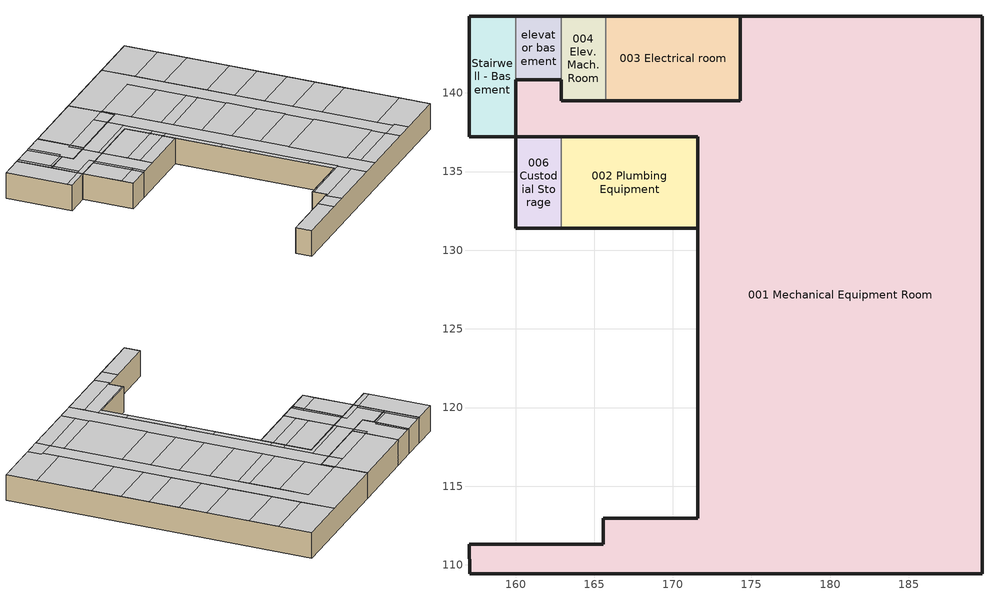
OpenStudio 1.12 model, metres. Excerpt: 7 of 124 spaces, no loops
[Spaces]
001 Mechanical Equipment Room
 floor ground: 189.65,144.87 189.65,109.44 157.08,109.44 157.07,111.31 165.59,111.31 165.59,112.96 171.6,112.96 171.6,137.22 160.02,137.22 160.02,140.84 162.9,140.84 162.9,139.51 174.27,139.51 174.27,144.87 z-3.05
 wall outside: 162.9,137.22 171.6,137.22 z-3.05:0
 wall ground: 171.6,137.22 171.6,131.39 171.6,112.96 165.59,112.96 165.59,111.31 157.07,111.31 157.08,109.44 189.65,109.44 189.65,144.87 174.27,144.87 174.27,139.51 165.74,139.51 162.9,139.51 162.9,140.84 160.02,140.84 160.02,137.22 162.9,137.22 z-3.05:0
 ceiling to 115 P-2 x-ray: 181.45,112.75 181.45,119.41 174.46,119.41 174.46,112.75 z0
 ceiling to Stairwell - 1st floor: 160.4,137.84 160.4,140.84 160.02,140.84 160.02,137.84 z0
 ceiling to 149 Receiving: 163.24,137.22 163.24,137.84 160.02,137.84 160.02,137.22 z0
 ceiling to 146 E drying: 172.26,137.69 172.26,139.51 165.34,139.51 165.34,137.69 z0
 ceiling to 112 office /lab: 189.65,119.37 189.65,122.72 183.44,122.72 183.44,119.37 z0
 ceiling to 110 grad/tech stations: 189.65,113.02 189.65,119.37 183.44,119.37 183.44,113.02 z0
 ceiling to 136 nondestructive: 172.26,112.81 172.26,116.03 171.6,116.03 171.6,112.96 165.59,112.96 165.59,112.81 z0
 ceiling to service corridor - 1st floor: 174.46,109.44 174.46,141.08 174.27,141.08 174.27,139.51 172.26,139.51 172.26,109.44 z0
 ceiling to 138 O-1 universal testing: 172.26,116.03 172.26,122.78 171.6,122.78 171.6,116.03 z0
 ceiling to 121 T-1 grinding: 181.45,126.1 181.45,129.52 174.46,129.52 174.46,126.1 z0
 ceiling to 119 T-2 polishing: 181.45,122.77 181.45,126.1 174.46,126.1 174.46,122.77 z0
 ceiling to 122 Office/lab: 183.44,137.65 189.65,137.65 189.65,140.98 183.44,140.98 z0
 ceiling to 116 office/lab: 183.44,126.06 189.65,126.06 189.65,129.44 183.44,129.44 z0
 ceiling to 108 office/lab: 189.65,109.44 189.65,113.02 183.44,113.02 183.44,111.08 183.72,111.08 183.72,109.44 z0
 ceiling to 124 Office/Lab: 189.65,140.98 189.65,144.87 183.44,144.87 183.44,140.98 z0
 ceiling to 120 grad/tech stations: 183.44,132.71 189.65,132.71 189.65,137.65 183.44,137.65 z0
 ceiling to 126 Corridor: 183.44,111.08 183.44,144.87 174.27,144.87 174.27,141.08 181.45,141.08 181.45,111.1 z0; 165.34,137.22 165.34,139.51 162.9,139.51 162.9,140.84 160.4,140.84 160.4,137.84 163.24,137.84 163.24,137.22 z0; 165.34,109.44 165.34,111.31 163.24,111.31 163.24,109.44 z0
 ceiling to 125 F-2 large electric furnace: 181.45,134.25 181.45,137.65 174.46,137.65 174.46,134.25 z0
 ceiling to 127 F-3A small electric furnace: 181.45,137.65 181.45,141.08 174.46,141.08 174.46,137.65 z0
 ceiling to 144 V-2 ceramics machining: 172.26,134.29 172.26,137.69 165.34,137.69 165.34,137.22 171.6,137.22 171.6,134.29 z0
 ceiling to 118 Sec.: 183.44,129.44 189.65,129.44 189.65,132.71 183.44,132.71 z0
 ceiling to 137 grad/tech stations: 163.24,109.44 163.24,111.31 157.07,111.31 157.08,109.44 z0
 ceiling to 117 U-2 Microscopy: 181.45,119.41 181.45,122.77 174.46,122.77 174.46,119.41 z0
 ceiling to 113 H-1 S.T.E.M.: 181.45,109.44 181.45,111.1 174.46,111.1 174.46,109.44 z0
 ceiling to 140 storage: 172.26,122.78 172.26,126.1 171.6,126.1 171.6,122.78 z0
 ceiling to E.S.4 1st floor: 181.45,111.1 181.45,112.75 174.46,112.75 174.46,111.1 z0
 ceiling to 134 O-3 hardness mod. test: 172.26,109.44 172.26,111.17 165.34,111.17 165.34,109.44 z0
 ceiling to E.S.2 1st floor: 181.45,132.89 181.45,134.25 174.46,134.25 174.46,132.89 z0
 ceiling to E.S.1 1st floor: 172.26,132.78 172.26,134.29 171.6,134.29 171.6,132.78 z0
 ceiling to 123 F-1B reactive gas: 181.45,129.52 181.45,132.89 174.46,132.89 174.46,129.52 z0
 ceiling to lobby 1st floor: 183.72,109.44 183.72,111.08 183.44,111.08 181.45,111.1 181.45,109.44 z0
 ceiling to 142 A-3 Particulate: 172.26,126.1 172.26,132.78 171.6,132.78 171.6,126.1 z0
 ceiling to E.S.3 1st floor: 172.26,111.17 172.26,112.81 165.59,112.81 165.59,111.31 165.34,111.31 165.34,111.17 z0
 ceiling to 114 office/lab: 189.65,122.72 189.65,126.06 183.44,126.06 183.44,122.72 z0
006 Custodial Storage
 floor ground: 162.9,137.22 162.9,131.39 160.02,131.39 160.02,137.22 z-3.05
 wall outside: 162.9,137.22 160.02,137.22 160.02,131.39 162.9,131.39 z-3.05:0
 wall to 002 Plumbing Equipment: 162.9,131.39 162.9,137.22 z-3.05:0
 ceiling to 149 Receiving: 162.9,132.78 162.9,137.22 160.02,137.22 160.02,132.78 z0
 ceiling to 147 Mens restroom: 162.9,131.39 162.9,132.78 160.02,132.78 160.02,131.39 z0
002 Plumbing Equipment
 floor ground: 171.6,137.22 171.6,131.39 162.9,131.39 162.9,137.22 z-3.05
 wall outside: 162.9,131.39 171.6,131.39 171.6,137.22 162.9,137.22 z-3.05:0
 ceiling to 144 V-2 ceramics machining: 171.6,134.29 171.6,137.22 165.34,137.22 165.34,134.29 z0
 ceiling to 149 Receiving: 163.24,132.78 163.24,137.22 162.9,137.22 162.9,132.78 z0
 ceiling to 147 Mens restroom: 163.24,131.39 163.24,132.78 162.9,132.78 162.9,131.39 z0
 ceiling to 142 A-3 Particulate: 171.6,131.39 171.6,132.78 165.34,132.78 165.34,131.39 z0
 ceiling to E.S.1 1st floor: 171.6,132.78 171.6,134.29 165.34,134.29 165.34,132.78 z0
 ceiling to 126 Corridor: 165.34,131.39 165.34,137.22 163.24,137.22 163.24,131.39 z0
Stairwell - Basement
 floor ground: 160.02,144.87 160.02,137.22 157.05,137.22 157.04,144.87 z-3.05
 wall outside: 160.02,144.87 157.04,144.87 157.05,137.22 160.02,137.22 160.02,140.84 z-3.05:0
 wall to elevator basement: 160.02,140.84 160.02,144.87 z-3.05:0
 ceiling to Stairwell - 1st floor: 160.02,137.84 160.02,144.87 157.04,144.87 157.05,137.84 z0
 ceiling to 149 Receiving: 160.02,137.22 160.02,137.84 157.05,137.84 157.05,137.22 z0
004 Elev. Mach. Room
 floor ground: 165.74,144.87 165.74,139.51 162.9,139.51 162.9,144.87 z-3.05
 wall outside: 165.74,144.87 162.9,144.87 / 162.9,140.84 162.9,139.51 165.74,139.51 z-3.05:0
 wall to 003 Electrical room: 165.74,139.51 165.74,144.87 z-3.05:0
 wall to elevator basement: 162.9,144.87 162.9,140.84 z-3.05:0
 ceiling to 146 E drying: 165.74,139.51 165.74,141.08 165.34,141.08 165.34,139.51 z0
 ceiling to 126 Corridor: 165.34,139.51 165.34,141.08 165.74,141.08 165.74,144.87 163.24,144.87 163.24,141.13 162.9,141.13 162.9,139.51 z0
 ceiling to elevator - 1st floor: 163.24,141.13 163.24,144.87 162.9,144.87 162.9,141.13 z0
003 Electrical room
 floor ground: 165.74,144.87 174.27,144.87 174.27,139.51 165.74,139.51 z-3.05
 wall outside: 165.74,139.51 174.27,139.51 174.27,144.87 165.74,144.87 z-3.05:0
 ceiling to service corridor - 1st floor: 174.27,139.51 174.27,141.08 172.26,141.08 172.26,139.51 z0
 ceiling to 146 E drying: 172.26,139.51 172.26,141.08 165.74,141.08 165.74,139.51 z0
 ceiling to 126 Corridor: 174.27,141.08 174.27,144.87 165.74,144.87 165.74,141.08 z0
elevator basement
 floor ground: 162.9,144.87 162.9,140.84 160.02,140.84 160.02,144.87 z-3.05
 wall outside: 160.02,140.84 162.9,140.84 / 162.9,144.87 160.02,144.87 z-3.05:0
 ceiling to Stairwell - 1st floor: 160.4,140.84 160.4,144.87 160.02,144.87 160.02,140.84 z0
 ceiling to elevator - 1st floor: 160.4,141.13 162.9,141.13 162.9,144.87 160.4,144.87 z0
 ceiling to 126 Corridor: 162.9,140.84 162.9,141.13 160.4,141.13 160.4,140.84 z0
[Building]
Building 1: Default Construction Set=DOE Ref 1980-2004 - CZ4c - Office; Default Schedule Set=DOE Ref 1980-2004 - Office - WholeBuilding - Md Office Schedule Set
[Site]
NEWARK: Latitude {deg}=40.7; Longitude {deg}=-74.17; Time Zone {hr}=-5; Elevation {m}=9
[ClimateZones]
Climate Zone Institution Name 1=ASHRAE; Climate Zone Document Name 1=ANSI/ASHRAE Standard 169; Climate Zone Document Year 1=2006; Climate Zone Value 1=4C; Climate Zone Institution Name 2=CEC; Climate Zone Document Name 2=California Climate Zone Descriptions; Climate Zone Document Year 2=1995; Climate Zone Value 2=4
[SizingPeriod:DesignDay] Barometric Pressure {Pa}=101217; Sky Clearness=0; Rain Indicator=0; Snow Indicator=0; Day of Month=21; Daylight Saving Time Indicator=0; Dry-Bulb Temperature Range Modifier Type=DefaultMultipliers
Name | Maximum Dry-Bulb Temperature {C} | Daily Dry-Bulb Temperature Range {deltaC} | Humidity Indicating Conditions at Maximum Dry-Bulb | Wind Speed {m/s} | Wind Direction {deg} | Month | Day Type | Humidity Indicating Type | Solar Model Indicator | ASHRAE Taub | ASHRAE Taud
NEWARK Ann Htg 99.6% Condns DB | -11.6 | 0 | -11.6 | 6.2 | 320 | 1 | WinterDesignDay | Wetbulb | ASHRAEClearSky
NEWARK Ann Hum_n 99.6% Condns DP=>MCDB | -9.8 | 0 | -20.9 | 6.2 | 320 | 1 | WinterDesignDay | Dewpoint | ASHRAEClearSky
NEWARK Ann Clg .4% Condns WB=>MDB | 31.5 | 8.9 | 25.4 | 5.8 | 250 | 7 | SummerDesignDay | Wetbulb | ASHRAETau | 0.528 | 1.831
NEWARK Ann Clg .4% Condns DB=>MWB | 34.5 | 8.9 | 23.8 | 5.8 | 250 | 7 | SummerDesignDay | Wetbulb | ASHRAETau | 0.528 | 1.831
NEWARK Ann Clg .4% Condns Enth=>MDB | 31.7 | 8.9 | 77500 | 5.8 | 250 | 7 | SummerDesignDay | Enthalpy | ASHRAETau | 0.528 | 1.831
NEWARK Ann Clg .4% Condns DP=>MDB | 27.8 | 8.9 | 23.7 | 5.8 | 250 | 7 | SummerDesignDay | Dewpoint | ASHRAETau | 0.528 | 1.831
NEWARK Ann Htg Wind 99.6% Condns WS=>MCDB | -1.2 | 0 | -1.2 | 12.7 | 320 | 1 | WinterDesignDay | Wetbulb | ASHRAEClearSky
[DefaultConstructionSet]
DOE Ref 1980-2004 - CZ4c - Office: Default Exterior Surface Constructions=Default Surface Constructions 22; Default Interior Surface Constructions=Default Surface Constructions 23; Default Ground Contact Surface Constructions=Default Surface Constructions 24; Default Exterior SubSurface Constructions=Default Sub Surface Constructions 15; Default Interior SubSurface Constructions=Default Sub Surface Constructions 16; Interior Partition Construction=Interior Partition
[DefaultSurfaceConstructions]
Name | Floor Construction | Wall Construction | Roof Ceiling Construction
Default Surface Constructions 22 | ExtSlabCarpet 4in ClimateZone 1-8 | CBECS 1980-2004 ExtWall Mass ClimateZone 4c-5a | CBECS 1980-2004 ExtRoof IEAD ClimateZone 4c
Default Surface Constructions 23 | Interior Floor | Interior Wall | Interior Ceiling
Default Surface Constructions 24 | ExtSlabCarpet 4in ClimateZone 1-8 | ExtSlabCarpet 4in ClimateZone 1-8 | ExtSlabCarpet 4in ClimateZone 1-8
[Construction]
ExtSlabCarpet 4in ClimateZone 1-8: MAT-CC05 4 HW CONCRETE, CP02 CARPET PAD
Interior Floor: F16 Acoustic tile, F05 Ceiling air space resistance, M11 100mm lightweight concrete
Interior Wall: G01a 19mm gypsum board, F04 Wall air space resistance, G01a 19mm gypsum board
Interior Ceiling: M11 100mm lightweight concrete, F05 Ceiling air space resistance, F16 Acoustic tile
Exterior Door: F08 Metal surface, I01 25mm insulation board
Interior Window: Clear 3mm
Interior Door; Interior Partition: G05 25mm wood
CBECS 1980-2004 ExtWall Mass ClimateZone 4c-5a: 1IN Stucco, 8IN CONCRETE HW RefBldg, Mass NonRes Wall Insulation-1.76, 1/2IN Gypsum
CBECS 1980-2004 ExtRoof IEAD ClimateZone 4c: Roof Membrane, IEAD NonRes Roof Insulation-2.75, Metal Decking
CBECS 1980-2004 ExtWindow ClimateZone 4c: Fixed Window 4.09/0.39/0.25
[Material] Thermal Absorptance=0.9
Name | Roughness | Thickness {m} | Conductivity {W/m-K} | Density {kg/m3} | Specific Heat {J/kg-K} | Solar Absorptance | Visible Absorptance
MAT-CC05 4 HW CONCRETE | Rough | 0.1016 | 1.311 | 2240 | 836.8 | 0.85 | 0.85
1IN Stucco | Smooth | 0.0253 | 0.6918 | 1858 | 837 | 0.92 | 0.92
1/2IN Gypsum | Smooth | 0.0127 | 0.16 | 784.9 | 830 | 0.4 | 0.4
Roof Membrane | VeryRough | 0.0095 | 0.16 | 1121.29 | 1460 | 0.7 | 0.7
Metal Decking | MediumSmooth | 0.0015 | 45.006 | 7680 | 418.4 | 0.6 | 0.6
F16 Acoustic tile | MediumSmooth | 0.0191 | 0.06 | 368 | 590 | 0.3 | 0.3
M11 100mm lightweight concrete | MediumRough | 0.1016 | 0.53 | 1280 | 840 | 0.5 | 0.5
G01a 19mm gypsum board | MediumSmooth | 0.019 | 0.16 | 800 | 1090 | 0.4 | 0.4
F08 Metal surface | Smooth | 0.0008 | 45.28 | 7824 | 500 | 0.7 | 0.7
I01 25mm insulation board | MediumRough | 0.0254 | 0.03 | 43 | 1210 | 0.6 | 0.6
G05 25mm wood | MediumSmooth | 0.0254 | 0.15 | 608 | 1630 | 0.5 | 0.5
8IN CONCRETE HW RefBldg | Rough | 0.2032 | 1.311 | 2240 | 836.8 | 0.7 | 0.7
Mass NonRes Wall Insulation-1.76 | MediumRough | 0.0656865 | 0.049 | 265 | 836.8 | 0.7 | 0.7
IEAD NonRes Roof Insulation-2.75 | MediumRough | 0.122523 | 0.049 | 265 | 836.8 | 0.7 | 0.7
[Material:NoMass]
CP02 CARPET PAD: Roughness=Smooth; Thermal Resistance {m2-K/W}=0.1; Thermal Absorptance=0.9; Solar Absorptance=0.8; Visible Absorptance=0.8
[Material:AirGap]
Name | Thermal Resistance {m2-K/W}
F05 Ceiling air space resistance | 0.18
F04 Wall air space resistance | 0.15
[DefaultSubSurfaceConstructions]
Name | Fixed Window Construction | Operable Window Construction | Door Construction | Tubular Daylight Dome Construction | Tubular Daylight Diffuser Construction
Default Sub Surface Constructions 15 | CBECS 1980-2004 ExtWindow ClimateZone 4c | CBECS 1980-2004 ExtWindow ClimateZone 4c | Exterior Door | Interior Window | Interior Window
Default Sub Surface Constructions 16 | Interior Window | Interior Window | Interior Door
[WindowMaterial:Glazing]
Clear 3mm: Optical Data Type=SpectralAverage; Thickness {m}=0.003; Solar Transmittance at Normal Incidence=0.837; Front Side Solar Reflectance at Normal Incidence=0.075; Back Side Solar Reflectance at Normal Incidence=0; Visible Transmittance at Normal Incidence=0.898; Front Side Visible Reflectance at Normal Incidence=0.081; Back Side Visible Reflectance at Normal Incidence=0; Infrared Transmittance at Normal Incidence=0; Front Side Infrared Hemispherical Emissivity=0.84; Back Side Infrared Hemispherical Emissivity=0.84; Conductivity {W/m-K}=0.9; Dirt Correction Factor for Solar and Visible Transmittance=1; Solar Diffusing=No
[WindowMaterial:Blind]
Window Material Blind 1: Slat Width {m}=0.025; Slat Separation {m}=0.01875; Front Side Slat Beam Solar Reflectance=0.5; Back Side Slat Beam Solar Reflectance=0.5; Front Side Slat Diffuse Solar Reflectance=0.5; Back Side Slat Diffuse Solar Reflectance=0.5; Slat Beam Visible Transmittance=0
[WindowMaterial:SimpleGlazingSystem]
Fixed Window 4.09/0.39/0.25: U-Factor {W/m2-K}=4.08816; Solar Heat Gain Coefficient=0.39; Visible Transmittance=0.25
[SpaceType] Standards Building Type=Office
Name | Default Schedule Set | Design Specification Outdoor Air Object | Standards Space Type
DOE Ref 1980-2004 - Office - Elec/MechRoom | DOE Ref 1980-2004 - Office - Elec/MechRoom Schedule Set | DOE Ref 1980-2004 - Office - Elec/MechRoom Ventilation | Elec/MechRoom
DOE Ref 1980-2004 - Office - Stair | DOE Ref 1980-2004 - Office - Stair Schedule Set | DOE Ref 1980-2004 - Office - Stair Ventilation | Stair
DOE Ref 1980-2004 - Office - Storage | DOE Ref 1980-2004 - Office - Storage Schedule Set | DOE Ref 1980-2004 - Office - Storage Ventilation | Storage
[DefaultScheduleSet] Lighting Schedule=Office Bldg Light
Name | Electric Equipment Schedule | Infiltration Schedule | Number of People Schedule | People Activity Level Schedule
DOE Ref 1980-2004 - Office - Elec/MechRoom Schedule Set | Office Bldg Equip | Office Infil Quarter On
DOE Ref 1980-2004 - Office - Stair Schedule Set; DOE Ref 1980-2004 - Office - Storage Schedule Set |  | Office Infil Quarter On
DOE Ref 1980-2004 - Office - WholeBuilding - Md Office Schedule Set | Medium Office Bldg Equip | Medium Office Infil Quarter On | Medium Office Bldg Occ | Medium Office Activity
[Lights:Definition] Design Level Calculation Method=Watts/Area
Name | Watts per Space Floor Area {W/m2}
DOE Ref 1980-2004 - Office - Elec/MechRoom Lights Definition | 25.349
DOE Ref 1980-2004 - Office - Stair Lights Definition | 10.1396
DOE Ref 1980-2004 - Office - Storage Lights Definition | 13.6702
[Lights]
Name | Lights Definition | Space or SpaceType
DOE Ref 1980-2004 - Office - Elec/MechRoom Lights | DOE Ref 1980-2004 - Office - Elec/MechRoom Lights Definition | DOE Ref 1980-2004 - Office - Elec/MechRoom
DOE Ref 1980-2004 - Office - Stair Lights | DOE Ref 1980-2004 - Office - Stair Lights Definition | DOE Ref 1980-2004 - Office - Stair
DOE Ref 1980-2004 - Office - Storage Lights | DOE Ref 1980-2004 - Office - Storage Lights Definition | DOE Ref 1980-2004 - Office - Storage
[DesignSpecification:OutdoorAir] Outdoor Air Method=Sum
Name | Outdoor Air Flow per Person {m3/s-person} | Outdoor Air Flow per Floor Area {m3/s-m2}
DOE Ref 1980-2004 - Office - Elec/MechRoom Ventilation | 0.00943895
DOE Ref 1980-2004 - Office - Stair Ventilation; DOE Ref 1980-2004 - Office - Storage Ventilation |  | 0.000254
[SpaceInfiltration:DesignFlowRate] Design Flow Rate Calculation Method=Flow/ExteriorArea; Flow per Exterior Surface Area {m3/s-m2}=0.00113386
Name | Space or SpaceType
DOE Ref 1980-2004 - Office - Elec/MechRoom Infiltration | DOE Ref 1980-2004 - Office - Elec/MechRoom
DOE Ref 1980-2004 - Office - Stair Infiltration | DOE Ref 1980-2004 - Office - Stair
DOE Ref 1980-2004 - Office - Storage Infiltration | DOE Ref 1980-2004 - Office - Storage
[ElectricEquipment:Definition]
DOE Ref 1980-2004 - Office - Elec/MechRoom Electric Equipment Definition: Design Level Calculation Method=Watts/Area; Watts per Space Floor Area {W/m2}=2.90626
[ElectricEquipment]
DOE Ref 1980-2004 - Office - Elec/MechRoom Electric Equipment: Electric Equipment Definition=DOE Ref 1980-2004 - Office - Elec/MechRoom Electric Equipment Definition; Space or SpaceType=DOE Ref 1980-2004 - Office - Elec/MechRoom
[ThermostatSetpoint:DualSetpoint] Heating Setpoint Temperature Schedule=Large Office HtgSetp; Cooling Setpoint Temperature Schedule=Large Office ClgSetp
Thermostat Setpoint Dual Setpoint 1; Thermostat Setpoint Dual Setpoint 11; Thermostat Setpoint Dual Setpoint 25; Thermostat Setpoint Dual Setpoint 73; Thermostat Setpoint Dual Setpoint 92; Thermostat Setpoint Dual Setpoint 103; Thermostat Setpoint Dual Setpoint 122
[ShadingControl]
Shading Control 1: Shading Type=InteriorBlind; Shading Device Material=Window Material Blind 1
[BuildingStory] Nominal Z Coordinate {m}=0
Name | Nominal Floor to Floor Height {m}
Building Story 1 | 0.9144
Building Story 4 | 3.048
[Space]
Name | Space Type | Default Construction Set | Default Schedule Set | Thermal Zone | Building Story
001 Mechanical Equipment Room | DOE Ref 1980-2004 - Office - Elec/MechRoom | DOE Ref 1980-2004 - CZ4c - Office | DOE Ref 1980-2004 - Office - Elec/MechRoom Schedule Set | Thermal Zone: 001 Mechanical Equipment Room
006 Custodial Storage | DOE Ref 1980-2004 - Office - Storage | DOE Ref 1980-2004 - CZ4c - Office | DOE Ref 1980-2004 - Office - Storage Schedule Set | Thermal Zone: 006 Custodial Storage
002 Plumbing Equipment | DOE Ref 1980-2004 - Office - Storage | DOE Ref 1980-2004 - CZ4c - Office | DOE Ref 1980-2004 - Office - Storage Schedule Set | Thermal Zone: 002 Plumbing Equipment
Stairwell - Basement | DOE Ref 1980-2004 - Office - Stair | DOE Ref 1980-2004 - CZ4c - Office | DOE Ref 1980-2004 - Office - Stair Schedule Set | Thermal Zone: Stairwell - Basement
004 Elev. Mach. Room | DOE Ref 1980-2004 - Office - Elec/MechRoom | DOE Ref 1980-2004 - CZ4c - Office | DOE Ref 1980-2004 - Office - Elec/MechRoom Schedule Set | Thermal Zone: 004 Elev. Mach. Room
003 Electrical room | DOE Ref 1980-2004 - Office - Elec/MechRoom | DOE Ref 1980-2004 - CZ4c - Office | DOE Ref 1980-2004 - Office - Elec/MechRoom Schedule Set | Thermal Zone: 003 Electrical room
elevator basement |  |  |  | Thermal Zone: elevator basement | Building Story 4
[ThermalZone] Use Ideal Air Loads=No
Name | Thermostat
Thermal Zone: 004 Elev. Mach. Room | Thermostat Setpoint Dual Setpoint 73
Thermal Zone: 001 Mechanical Equipment Room | Thermostat Setpoint Dual Setpoint 1
Thermal Zone: 002 Plumbing Equipment | Thermostat Setpoint Dual Setpoint 92
Thermal Zone: 006 Custodial Storage | Thermostat Setpoint Dual Setpoint 11
Thermal Zone: 003 Electrical room | Thermostat Setpoint Dual Setpoint 25
Thermal Zone: Stairwell - Basement | Thermostat Setpoint Dual Setpoint 103
Thermal Zone: elevator basement | Thermostat Setpoint Dual Setpoint 122
[Sizing:Zone] Zone Cooling Design Supply Air Temperature Input Method=SupplyAirTemperature; Zone Cooling Design Supply Air Temperature {C}=14; Zone Cooling Design Supply Air Temperature Difference {deltaC}=11.11; Zone Heating Design Supply Air Temperature Input Method=SupplyAirTemperature; Zone Heating Design Supply Air Temperature {C}=40; Zone Heating Design Supply Air Temperature Difference {deltaC}=11.11; Zone Cooling Design Supply Air Humidity Ratio {kg-H2O/kg-air}=0.0085; Zone Heating Design Supply Air Humidity Ratio {kg-H2O/kg-air}=0.008; Cooling Design Air Flow Method=DesignDay; Heating Design Air Flow Method=DesignDay; Account for Dedicated Outdoor Air System=No; Dedicated Outdoor Air System Control Strategy=NeutralSupplyAir; Dedicated Outdoor Air Low Setpoint Temperature for Design {C}=autosize; Dedicated Outdoor Air High Setpoint Temperature for Design {C}=autosize
Thermal Zone: 149 Receiving; Thermal Zone: ES.2 2nd floor; Thermal Zone: elevator 2nd floor; Thermal Zone: elevator - 1st floor; Thermal Zone: 125 F-2 large electric furnace; Thermal Zone: E.S.3 1st floor; Thermal Zone: 146 E drying; Thermal Zone: open; Thermal Zone: ES.3 2nd floor; Thermal Zone: service corridor - 1st floor; Thermal Zone: 004 Elev. Mach. Room; Thermal Zone: J.C. 1st floor; Thermal Zone: 243 womens restroom; Thermal Zone: stairwell 2nd floor; Thermal Zone: 001 Mechanical Equipment Room; Thermal Zone: 002 Plumbing Equipment; Thermal Zone: 245A J.C.; Thermal Zone: ES.4 2nd floor; Thermal Zone: Stairwell - 1st floor; Thermal Zone: 228A tech; Thermal Zone: 006 Custodial Storage; Thermal Zone: 126 Corridor; Thermal Zone: E.S.4 1st floor; Thermal Zone: 140 storage; Thermal Zone: 147 Mens restroom; Thermal Zone: lobby 2nd floor; Thermal Zone: 127 F-3A small electric furnace; Thermal Zone: 003 Electrical room; Thermal Zone: 245 mens restroom; Thermal Zone: Stairwell - Basement; Thermal Zone: 248 service corridor; Thermal Zone: 145 Womens restroom; Thermal Zone: 225 file storage; Thermal Zone: E.S.1 1st floor; Thermal Zone: ES.1 2nd floor; Thermal Zone: E.S.2 1st floor; Thermal Zone: elevator basement
[Zone equipment]
Thermal Zone: 125 F-2 large electric furnace: Zone Exhaust Fan, Zone Exhaust Fan 13
Thermal Zone: 006 Custodial Storage: Zone Exhaust Fan 12
Thermal Zone: 127 F-3A small electric furnace: Zone Exhaust Fan 1, Zone Exhaust Fan 14, Zone Exhaust Fan 15, Zone Exhaust Fan 16, Zone Exhaust Fan 17, Zone Exhaust Fan 18, Zone Exhaust Fan 19, Zone Exhaust Fan 20
[Fan:ZoneExhaust] Fan Efficiency=0.6; Pressure Rise {Pa}=0; System Availability Manager Coupling Mode=Decoupled
Zone Exhaust Fan; Zone Exhaust Fan 1; Zone Exhaust Fan 12; Zone Exhaust Fan 13; Zone Exhaust Fan 14; Zone Exhaust Fan 15; Zone Exhaust Fan 16; Zone Exhaust Fan 17; Zone Exhaust Fan 18; Zone Exhaust Fan 19; Zone Exhaust Fan 20
[Schedule:Ruleset]
Name | Default Day Schedule | Summer Design Day Schedule | Winter Design Day Schedule
Office Bldg Light | Office Bldg Light Default Schedule | Office Bldg Light Summer Design Day | Office Bldg Light Winter Design Day
Office Infil Quarter On | Office Infil Quarter On Default Schedule | Office Infil Quarter On Summer Design Day | Office Infil Quarter On Winter Design Day
Office Bldg Equip | Office Bldg Equip Default Schedule | Office Bldg Equip Summer Design Day | Office Bldg Equip Winter Design Day
Large Office HtgSetp | Large Office HtgSetp Default Schedule | Large Office HtgSetp Summer Design Day | Large Office HtgSetp Winter Design Day
Large Office ClgSetp | Large Office ClgSetp Default Schedule | Large Office ClgSetp Summer Design Day | Large Office ClgSetp Winter Design Day
Medium Office Bldg Occ | Medium Office Bldg Occ Default Schedule | Medium Office Bldg Occ Summer Design Day | Medium Office Bldg Occ Winter Design Day
Medium Office Activity | Medium Office Activity Default Schedule | Medium Office Activity Summer Design Day | Medium Office Activity Winter Design Day
Medium Office Infil Quarter On | Medium Office Infil Quarter On Default Schedule | Medium Office Infil Quarter On Summer Design Day | Medium Office Infil Quarter On Winter Design Day
Medium Office Bldg Equip | Medium Office Bldg Equip Default Schedule | Medium Office Bldg Equip Summer Design Day | Medium Office Bldg Equip Winter Design Day
[Schedule:Day]
Office Bldg Light Default Schedule: 5, 0, 0.05, 7, 0, 0.1, 8, 0, 0.3, 17, 0, 0.9, 18, 0, 0.7, 20, 0, 0.5, 22, 0, 0.3, 23, 0, 0.1, 24, 0, 0.05
Office Bldg Light Summer Design Day; Office Infil Quarter On Rule 1 Day Schedule; Office Bldg Equip Summer Design Day; Medium Office Infil Quarter On Rule 1 Day Schedule; Medium Office Bldg Equip Summer Design Day: 24, 0, 1
Office Bldg Light Winter Design Day; Office Bldg Equip Winter Design Day; Medium Office Bldg Occ Winter Design Day; Medium Office Bldg Occ Rule 1 Day Schedule; Medium Office Bldg Equip Winter Design Day: 24, 0, 0
Office Bldg Light Rule 1 Day Schedule: 24, 0, 0.05
Office Bldg Light Rule 2 Day Schedule: 6, 0, 0.05, 8, 0, 0.1, 14, 0, 0.5, 17, 0, 0.15, 24, 0, 0.05
Office Infil Quarter On Default Schedule; Office Infil Quarter On Summer Design Day; Medium Office Infil Quarter On Default Schedule; Medium Office Infil Quarter On Summer Design Day: 6, 0, 1, 22, 0, 0.25, 24, 0, 1
Office Infil Quarter On Winter Design Day; Office Infil Quarter On Rule 2 Day Schedule; Medium Office Infil Quarter On Winter Design Day; Medium Office Infil Quarter On Rule 2 Day Schedule: 6, 0, 1, 18, 0, 0.25, 24, 0, 1
Office Bldg Equip Default Schedule; Medium Office Bldg Equip Default Schedule: 8, 0, 0.4, 12, 0, 0.9, 13, 0, 0.8, 17, 0, 0.9, 18, 0, 0.8, 20, 0, 0.6, 22, 0, 0.5, 24, 0, 0.4
Office Bldg Equip Rule 1 Day Schedule; Medium Office Bldg Equip Rule 1 Day Schedule: 24, 0, 0.3
Office Bldg Equip Rule 2 Day Schedule; Medium Office Bldg Equip Rule 2 Day Schedule: 6, 0, 0.3, 8, 0, 0.4, 14, 0, 0.5, 17, 0, 0.35, 24, 0, 0.3
Large Office HtgSetp Default Schedule: 6, 0, 15.6, 22, 0, 21, 24, 0, 15.6
Large Office HtgSetp Summer Design Day; Large Office HtgSetp Rule 1 Day Schedule: 24, 0, 15.6
Large Office HtgSetp Winter Design Day: 24, 0, 21
Large Office HtgSetp Rule 2 Day Schedule: 6, 0, 15.6, 18, 0, 21, 24, 0, 15.6
Large Office ClgSetp Default Schedule; Large Office ClgSetp Summer Design Day: 6, 0, 26.7, 22, 0, 24, 24, 0, 26.7
Large Office ClgSetp Winter Design Day; Large Office ClgSetp Rule 1 Day Schedule: 24, 0, 26.7
Large Office ClgSetp Rule 2 Day Schedule: 6, 0, 26.7, 18, 0, 24, 24, 0, 26.7
Medium Office Bldg Occ Default Schedule: 6, 0, 0, 7, 0, 0.1, 8, 0, 0.2, 12, 0, 0.95, 13, 0, 0.5, 17, 0, 0.95, 18, 0, 0.7, 20, 0, 0.4, 22, 0, 0.1, 24, 0, 0.05
Medium Office Bldg Occ Summer Design Day: 6, 0, 0, 22, 0, 1, 24, 0, 0.05
Medium Office Bldg Occ Rule 2 Day Schedule: 6, 0, 0, 8, 0, 0.1, 14, 0, 0.5, 17, 0, 0.1, 24, 0, 0
Medium Office Activity Default Schedule; Medium Office Activity Summer Design Day; Medium Office Activity Winter Design Day: 24, 0, 120
[Schedule:Rule] Apply Monday=No; Apply Tuesday=No; Apply Wednesday=No; Apply Thursday=No; Apply Friday=No; Date Specification Type=DateRange; Start Month=1; Start Day=1; End Month=12; End Day=31
Name | Schedule Ruleset | Rule Order | Day Schedule | Apply Sunday | Apply Saturday
Office Bldg Light Rule 1 | Office Bldg Light | 0 | Office Bldg Light Rule 1 Day Schedule | Yes | No
Office Bldg Light Rule 2 | Office Bldg Light | 1 | Office Bldg Light Rule 2 Day Schedule | No | Yes
Office Infil Quarter On Rule 1 | Office Infil Quarter On | 0 | Office Infil Quarter On Rule 1 Day Schedule | Yes | No
Office Infil Quarter On Rule 2 | Office Infil Quarter On | 1 | Office Infil Quarter On Rule 2 Day Schedule | No | Yes
Office Bldg Equip Rule 1 | Office Bldg Equip | 0 | Office Bldg Equip Rule 1 Day Schedule | Yes | No
Office Bldg Equip Rule 2 | Office Bldg Equip | 1 | Office Bldg Equip Rule 2 Day Schedule | No | Yes
Large Office HtgSetp Rule 1 | Large Office HtgSetp | 0 | Large Office HtgSetp Rule 1 Day Schedule | Yes | No
Large Office HtgSetp Rule 2 | Large Office HtgSetp | 1 | Large Office HtgSetp Rule 2 Day Schedule | No | Yes
Large Office ClgSetp Rule 1 | Large Office ClgSetp | 0 | Large Office ClgSetp Rule 1 Day Schedule | Yes | No
Large Office ClgSetp Rule 2 | Large Office ClgSetp | 1 | Large Office ClgSetp Rule 2 Day Schedule | No | Yes
Medium Office Bldg Occ Rule 1 | Medium Office Bldg Occ | 0 | Medium Office Bldg Occ Rule 1 Day Schedule | Yes | No
Medium Office Bldg Occ Rule 2 | Medium Office Bldg Occ | 1 | Medium Office Bldg Occ Rule 2 Day Schedule | No | Yes
Medium Office Infil Quarter On Rule 1 | Medium Office Infil Quarter On | 0 | Medium Office Infil Quarter On Rule 1 Day Schedule | Yes | No
Medium Office Infil Quarter On Rule 2 | Medium Office Infil Quarter On | 1 | Medium Office Infil Quarter On Rule 2 Day Schedule | No | Yes
Medium Office Bldg Equip Rule 1 | Medium Office Bldg Equip | 0 | Medium Office Bldg Equip Rule 1 Day Schedule | Yes | No
Medium Office Bldg Equip Rule 2 | Medium Office Bldg Equip | 1 | Medium Office Bldg Equip Rule 2 Day Schedule | No | Yes
